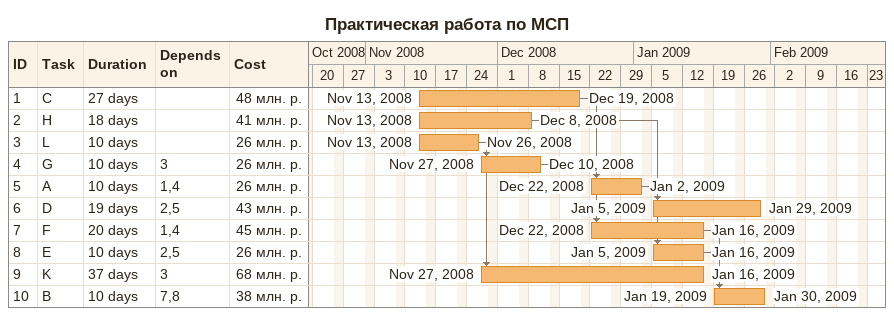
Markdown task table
Практическая работа по МСП

| ID | Task | Duration | Start | Finish | Predecessors | Cost (млн. р.) |
|---|---|---|---|---|---|---|
| 1 | C | 27d | 2008-11-13 | 2008-12-19 |  | 48 |
| 2 | H | 18d | 2008-11-13 | 2008-12-08 |  | 41 |
| 3 | L | 10d | 2008-11-13 | 2008-11-26 |  | 26 |
| 4 | G | 10d | 2008-11-27 | 2008-12-10 | 3 | 26 |
| 5 | A | 10d | 2008-12-22 | 2009-01-02 | 1, 4 | 26 |
| 6 | D | 19d | 2009-01-05 | 2009-01-29 | 2, 5 | 43 |
| 7 | F | 20d | 2008-12-22 | 2009-01-16 | 1, 4 | 45 |
| 8 | E | 10d | 2009-01-05 | 2009-01-16 | 2, 5 | 26 |
| 9 | K | 37d | 2008-11-27 | 2009-01-16 | 3 | 68 |
| 10 | B | 10d | 2009-01-19 | 2009-01-30 | 7, 8 | 38 |
